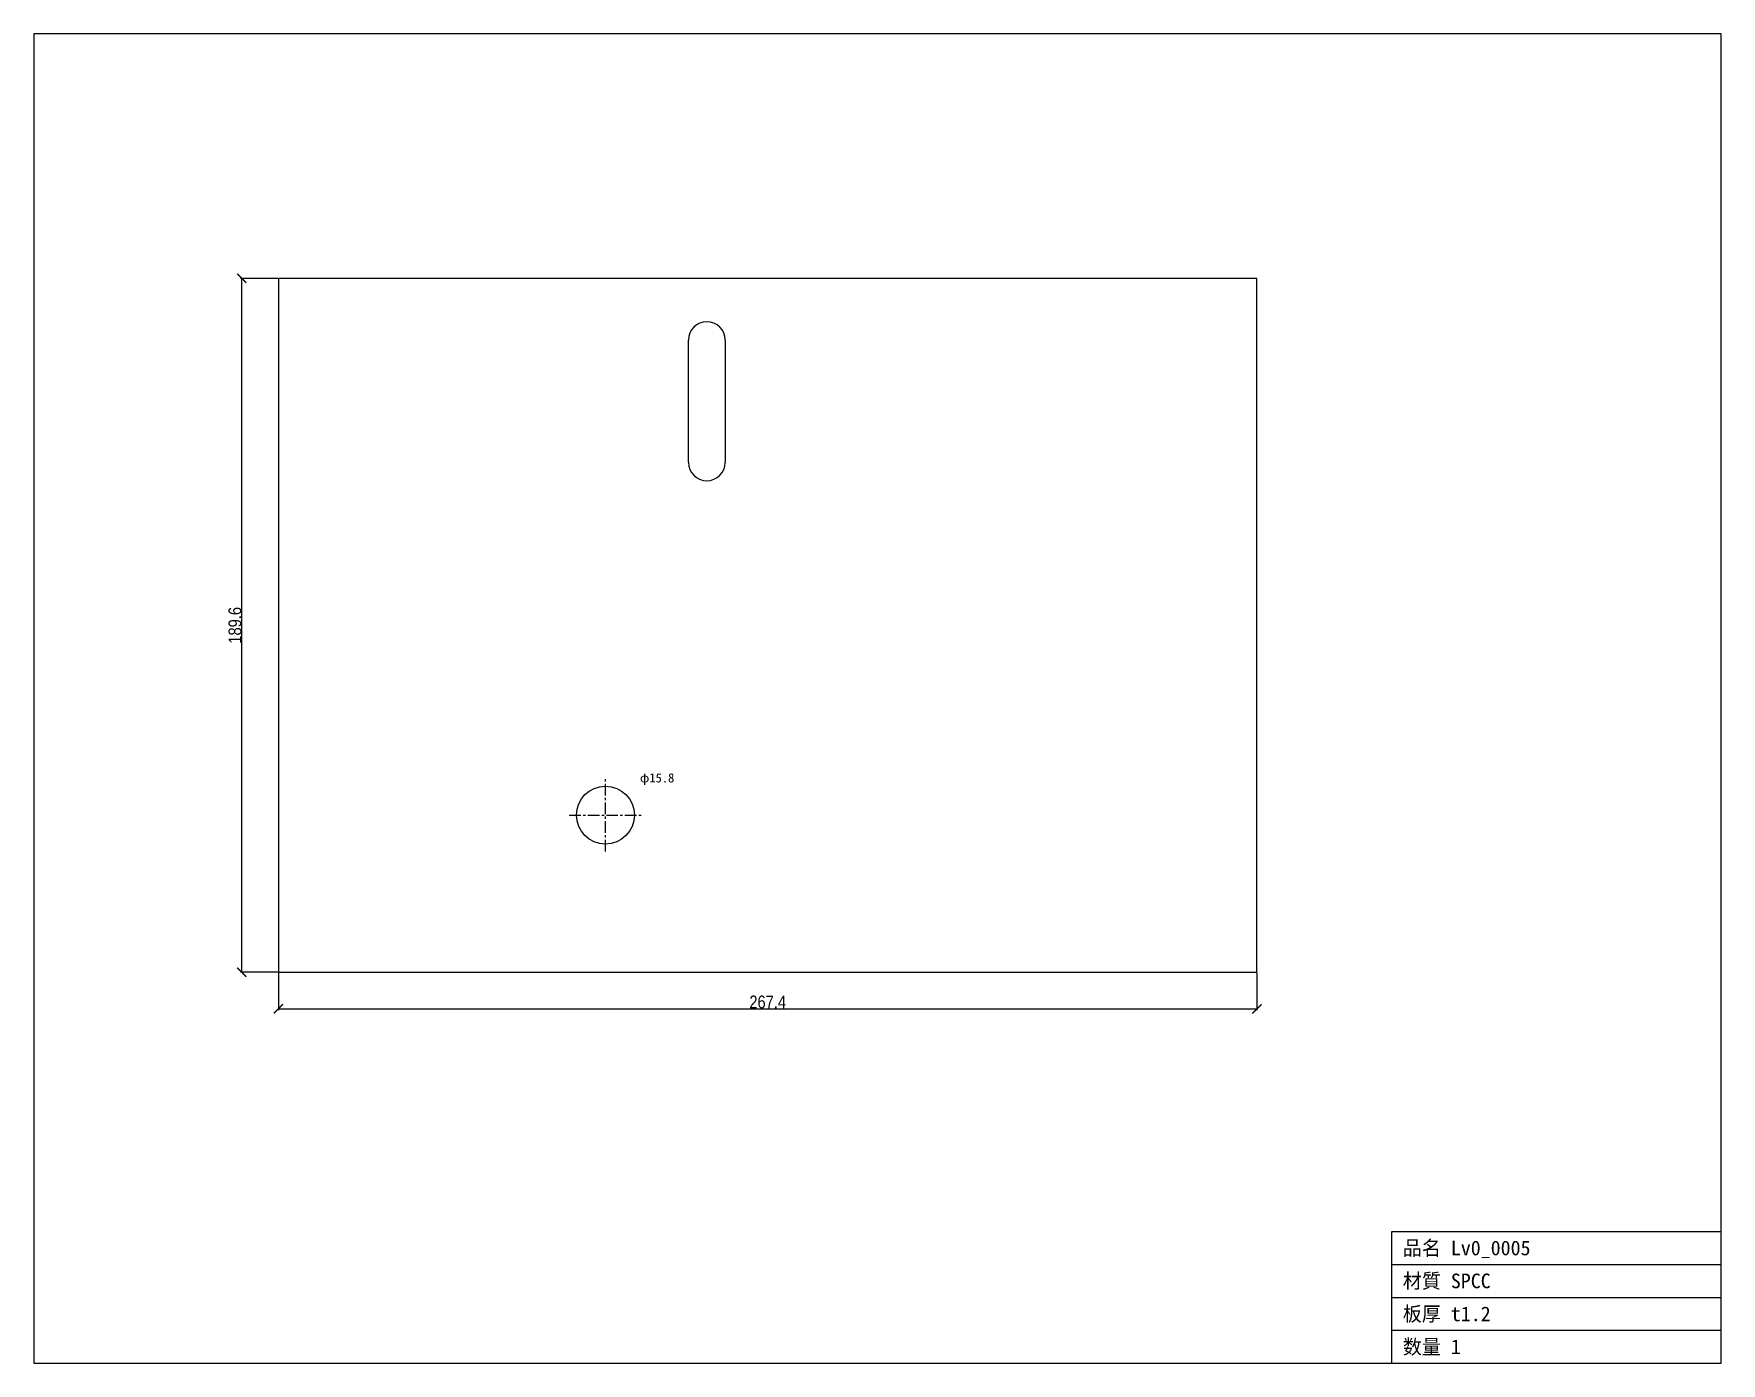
# Model space of a CAD drawing. Header units: millimetres. Extents: x -67 to 394, y -107 to 256.
import ezdxf

# ---------------------------------------------------------------- set-up
doc = ezdxf.new("R2010")
doc.units = ezdxf.units.MM
doc.linetypes.add('CENTER', pattern=[5.08, 3.175, -0.635, 0.635, -0.635])
for name, color, linetype in [('中心線', 7, 'Continuous'), ('図枠', 7, 'Continuous'), ('外形', 7, 'Continuous'), ('寸法', 7, 'Continuous'), ('文字', 7, 'Continuous')]:
    doc.layers.add(name, color=color, linetype=linetype)
doc.styles.add('OpenSansCondensed-Light', font='OpenSansCondensed-Light.ttf')
doc.dimstyles.new('EZDXF', dxfattribs={"dimtxt": 0.25, "dimasz": 0.175, "dimexe": 0.375, "dimexo": 0.125, "dimgap": 0.1, "dimtad": 1, "dimlfac": 100, "dimzin": 12, "dimdsep": 46, "dimtxsty": 'OpenSansCondensed-Light', "dimblk": 'ARCHTICK', "dimcen": 2.5, "dimazin": 3, "dimtfac": 0.5, "dimtmove": 2, "dimatfit": 3})

# ---------------------------------------------------------------- blocks, each defined once
blk = doc.blocks.new('_ARCHTICK')
at = {"color": 0, "linetype": 'BYBLOCK', "const_width": 0.15}
blk.add_lwpolyline([(-0.5, -0.5), (0.5, 0.5)], dxfattribs=at)

msp = doc.modelspace()

# ---------------------------------------------------------------- linework, layer by layer
at = {"layer": '中心線', "color": 1, "linetype": 'CENTER'}
for p, q in [((89.35, 33.04), (89.35, 52.87)), ((79.44, 42.95), (99.27, 42.95))]:
    msp.add_line(p, q, dxfattribs=at)
at = {"layer": '図枠'}
for p, q in [((394.2, 256.45), (-66.84, 256.45)), ((-66.84, 256.45), (-66.84, -106.84)), ((394.2, -106.84), (394.2, 256.45)), ((304.2, -106.84), (304.2, -70.84)), ((304.2, -70.84), (394.2, -70.84)), ((304.2, -79.84), (394.2, -79.84)), ((304.2, -88.84), (394.2, -88.84)), ((304.2, -97.84), (394.2, -97.84)), ((-66.84, -106.84), (394.2, -106.84))]:
    msp.add_line(p, q, dxfattribs=at)
at = {"layer": '外形'}
for p, q in [((267.36, 189.61), (0, 189.61)), ((0, 189.61), (0, 0)), ((267.36, 0), (267.36, 189.61)), ((112.01, 139.34), (112.01, 172.74)), ((122.08, 172.74), (122.08, 139.34)), ((0, 0), (267.36, 0))]:
    msp.add_line(p, q, dxfattribs=at)
msp.add_circle((89.35, 42.95), 7.92, dxfattribs=at)
for centre, start, end in [((117.04, 172.74), 0, -180), ((117.04, 139.34), 180, 0)]:
    msp.add_arc(centre, 5.03, start, end, dxfattribs=at)

# ---------------------------------------------------------------- texts
at = {"layer": '文字'}
for s, height, p in [('φ15.8', 2.5, (98.77, 51.87)), ('品名 Lv0_0005', 4, (307.2, -77.34)), ('材質 SPCC', 4, (307.2, -86.34)), ('板厚 t1.2', 4, (307.2, -95.34)), ('数量 1', 4, (307.2, -104.34))]:
    msp.add_text(s, height=height, dxfattribs=at).set_placement(p)

# ---------------------------------------------------------------- dimensions: what is measured, and where the dimension line sits
at = {"layer": '寸法'}
msp.add_linear_dim(base=(-10, 0), p1=(0, 0), p2=(0, 189.61), angle=90, dimstyle='EZDXF', override={"dimtxt": 3.5, "dimasz": 2.5, "dimdec": 1, "dimlfac": 1}, dxfattribs=at).render()
msp.add_linear_dim(base=(0, -10), p1=(0, 0), p2=(267.36, 0), dimstyle='EZDXF', override={"dimtxt": 3.5, "dimasz": 2.5, "dimdec": 1, "dimlfac": 1}, dxfattribs=at).render()

doc.saveas('drawing.dxf')
